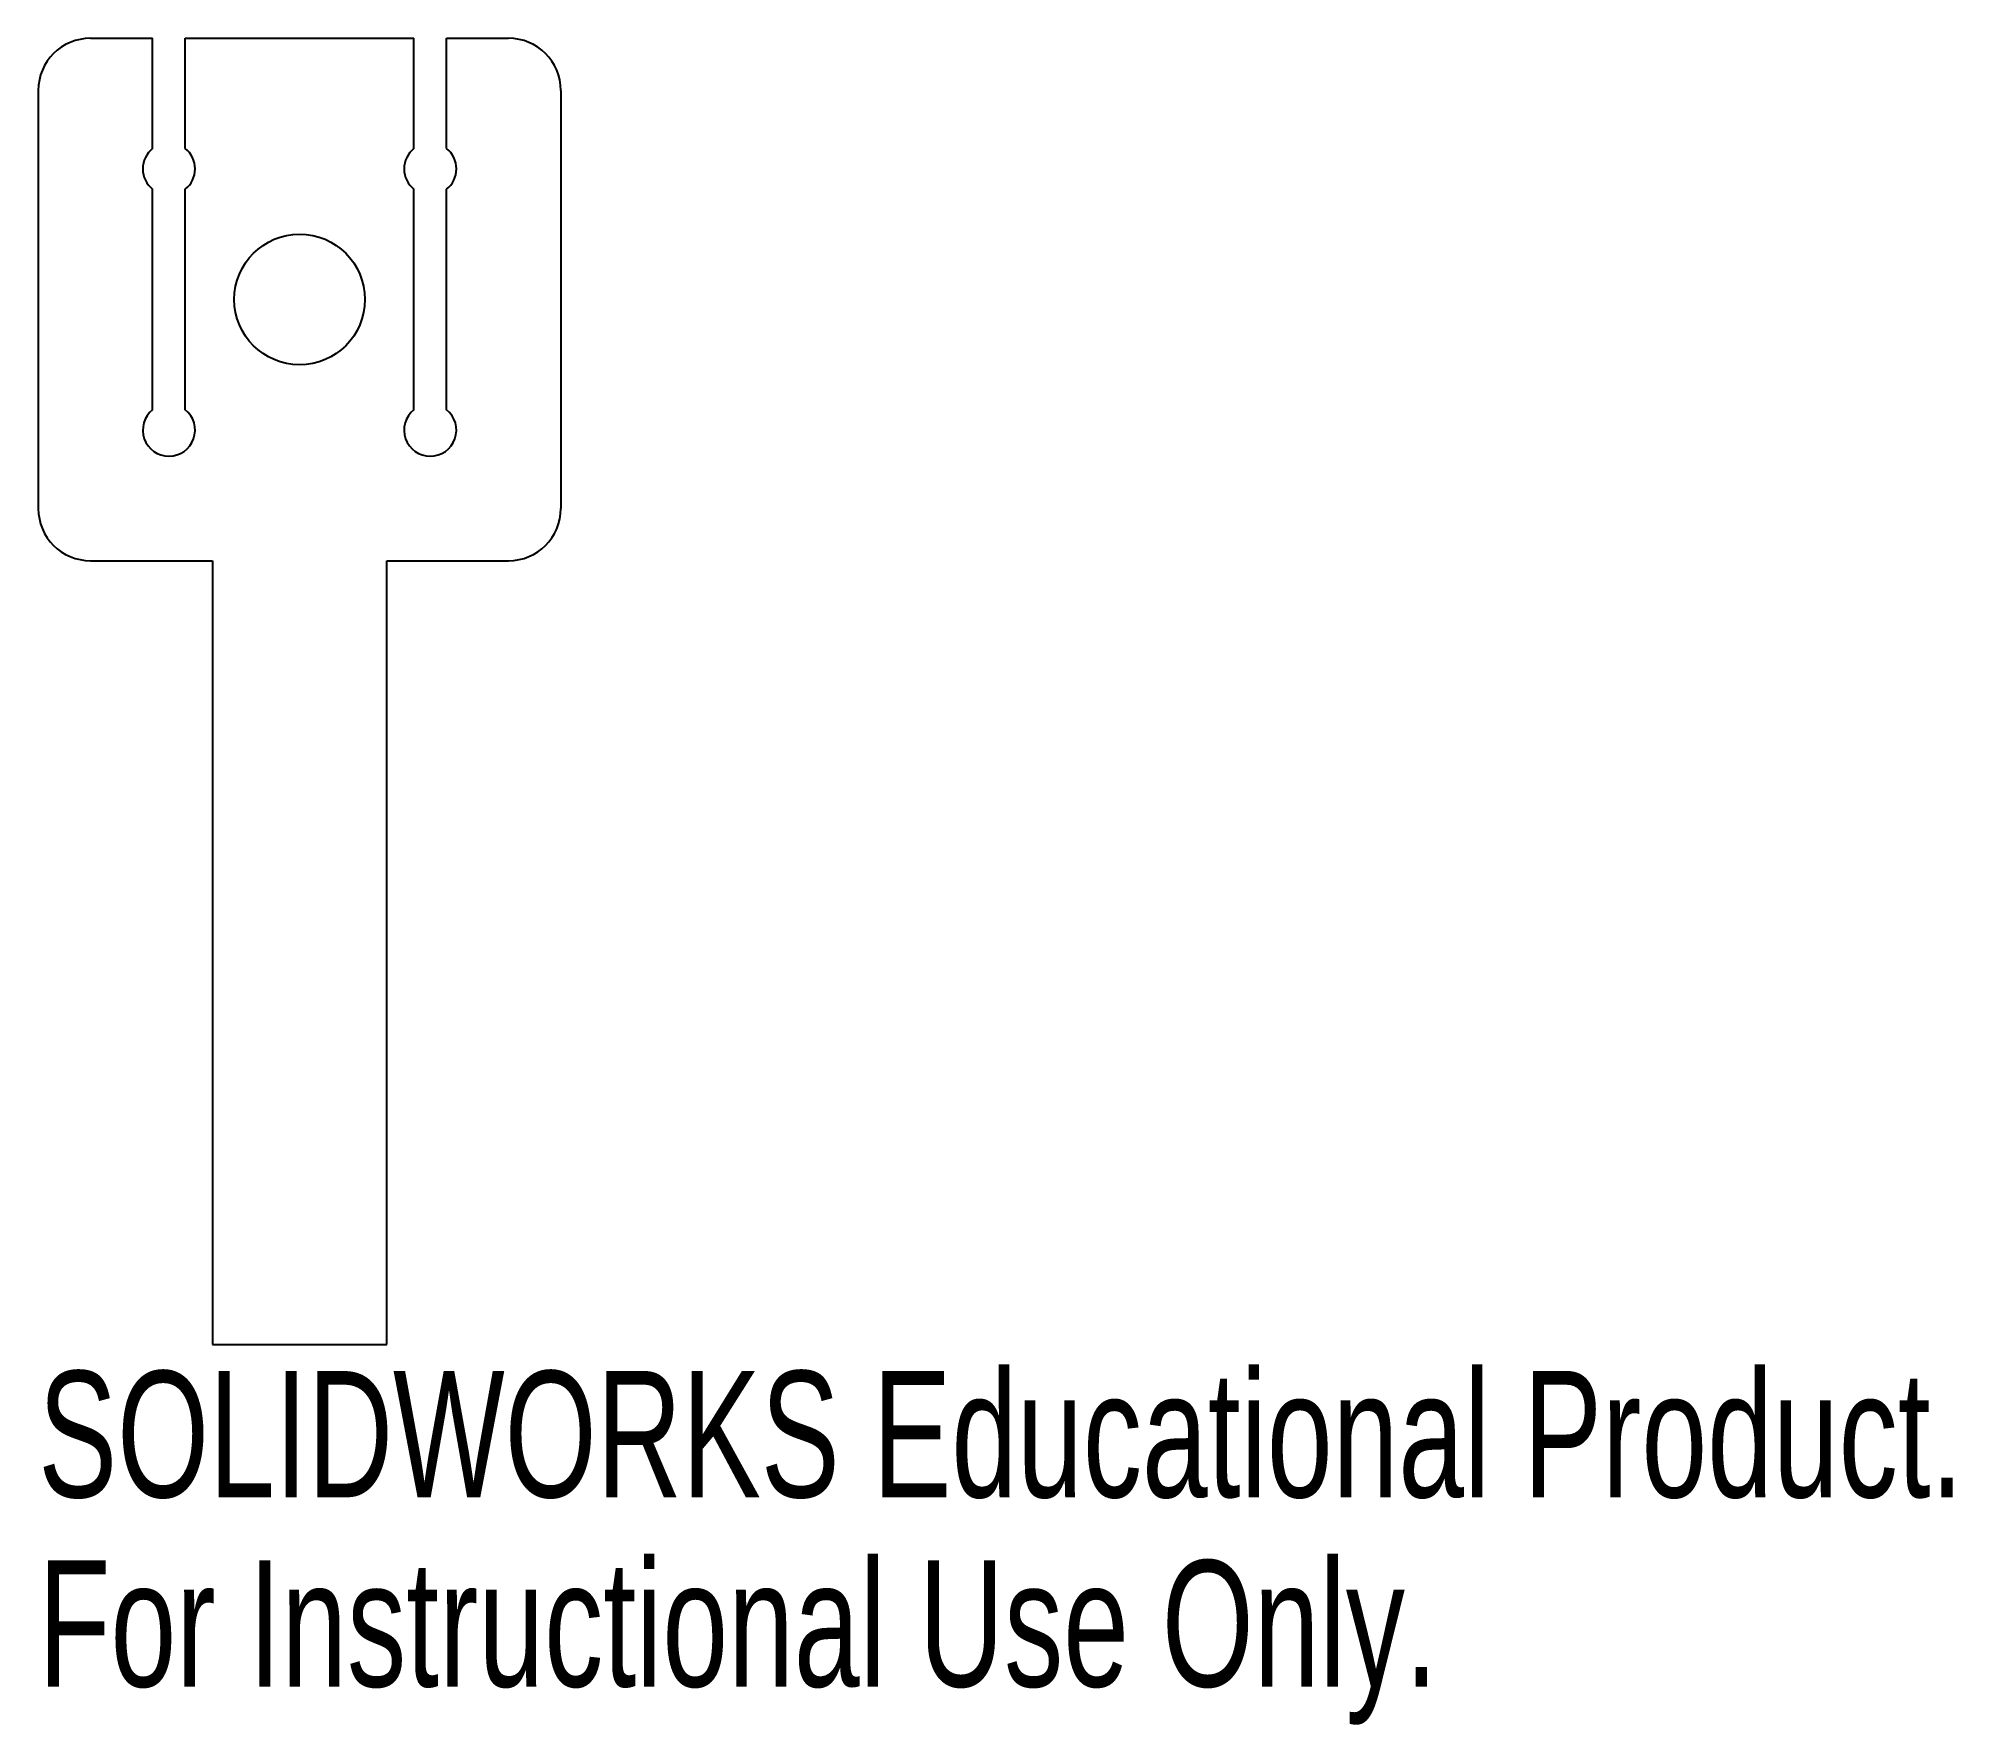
# Model space of a CAD drawing. Header units: millimetres. Extents: x -10 to 63.3, y -54.6 to 10.
import ezdxf

# ---------------------------------------------------------------- set-up
doc = ezdxf.new("R2010")
doc.units = ezdxf.units.MM
doc.styles.add('SLDTEXTSTYLE0', font='TXT', dxfattribs={"width": 0.7})

msp = doc.modelspace()

# ---------------------------------------------------------------- linework, layer by layer
at = {"color": 7, "linetype": 'Continuous', "lineweight": 25}
for p, q in [((-8, 10), (-5.625, 10)), ((-5.625, 5.781), (-5.625, 10)), ((-4.375, 10), (4.375, 10)), ((-4.375, 5.781), (-4.375, 10)), ((4.375, 5.781), (4.375, 10)), ((5.625, 10), (8, 10)), ((5.625, 5.781), (5.625, 10)), ((-10, 8), (-10, -8)), ((10, 8), (10, -8)), ((-5.625, -4.219), (-5.625, 4.219)), ((-4.375, -4.219), (-4.375, 4.219)), ((4.375, -4.219), (4.375, 4.219)), ((5.625, -4.219), (5.625, 4.219)), ((-8, -10), (-3.333, -10)), ((-3.333, -10), (-3.333, -40)), ((3.333, -40), (3.333, -10)), ((3.333, -10), (8, -10)), ((-3.333, -40), (3.333, -40))]:
    msp.add_line(p, q, dxfattribs=at)
msp.add_circle((0, 0), 2.5, dxfattribs=at)
for centre, radius, start, end in [((-8, 8), 2, 90, 180), ((8, 8), 2, 0, 90), ((-5, 5), 1, 128.68219, 231.31781), ((-5, 5), 1, 308.68219, 51.31781), ((5, 5), 1, 128.68219, 231.31781), ((5, 5), 1, 308.68219, 51.31781), ((-5, -5), 1, 128.68219, 51.31781), ((5, -5), 1, 128.68219, 51.31781), ((-8, -8), 2, 180, 270), ((8, -8), 2, 270, 0)]:
    msp.add_arc(centre, radius, start, end, dxfattribs=at)

# ---------------------------------------------------------------- texts
at = {"color": 7, "linetype": 'Continuous', "char_height": 4.83362, "attachment_point": 1, "style": 'SLDTEXTSTYLE0'}
for s, insert in [('SOLIDWORKS Educational Product.', (-10, -41.02)), ('For Instructional Use Only.', (-10, -48.27))]:
    msp.add_mtext(s, dxfattribs=dict(at, insert=insert))

doc.saveas('drawing.dxf')
